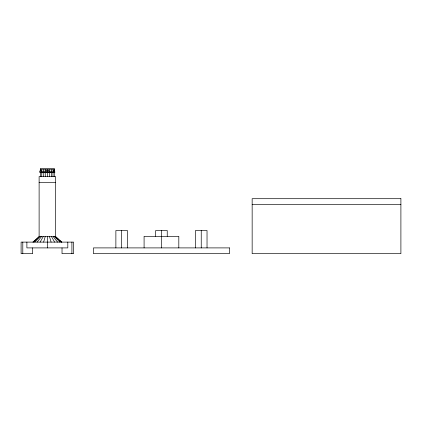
<?xml version="1.0" encoding="UTF-8"?>
<svg xmlns="http://www.w3.org/2000/svg" width="422" height="422" viewBox="0 0 422 422"><rect width="100%" height="100%" fill="white"/><g stroke="black" fill="none" stroke-linecap="round" stroke-linejoin="round"><path stroke-width="0.63" d="M45.302 176.565L45.191 172.287M47.359 176.565L47.359 169.765L49.527 171.29L49.421 169.765M49.416 176.565L49.527 172.287M51.336 176.565L51.553 172.287M52.987 176.565L52.987 172.366L53.288 172.287M45.191 171.29L45.302 169.765L47.359 171.29M43.171 171.29L43.382 169.765M41.731 169.765L41.435 171.29L40.47 169.765L40.47 168.315L54.253 168.315L54.253 171.211M43.624 242.107L45.223 236.589M39.879 171.29L40.47 169.765L54.253 169.765L54.839 172.287L39.879 172.287L39.879 171.29L54.839 171.29M40.132 242.107L43.234 236.589M54.253 169.765L53.288 171.29L52.987 169.765M37.136 242.107L41.53 236.589M34.836 242.107L40.217 236.589M33.385 242.107L39.394 236.589M32.89 242.107L39.114 236.589L55.609 236.589L61.828 242.107M39.879 172.287L54.839 172.287M39.114 182.351L55.609 182.351M252.156 204.491L400.9 204.491M41.435 172.287L41.731 172.366L41.736 176.565M43.171 172.287L43.382 176.565M58.563 239.559L55.324 236.589L61.338 242.107L59.486 240.408M54.501 236.589L59.898 242.107M53.193 236.589L57.598 242.107M51.484 236.589L54.602 242.107M49.495 236.589L51.115 242.107M51.336 169.765L51.553 171.29M47.359 236.589L47.348 247.899M207.028 247.899L207.028 230.533L195.455 230.533L195.455 247.899M201.241 230.533L201.241 247.899M178.812 247.899L178.812 236.32L144.087 236.32L144.087 247.899M167.239 236.32L167.239 230.533L155.665 230.533L155.665 236.32M161.452 230.533L161.452 247.899M127.449 247.899L127.449 230.533L115.876 230.533L115.876 247.899M121.663 230.533L121.663 247.899M71.904 242.107L71.904 253.685M67.81 242.107L67.81 247.899L26.887 247.899L26.887 242.107M62.023 247.899L62.023 253.685L73.602 253.685L73.602 242.107L21.1 242.107L21.1 253.685L32.673 253.685L32.673 247.899M55.609 236.589L55.609 176.565L39.114 176.565L39.114 236.589M54.253 172.366L54.253 176.565M40.47 172.366L40.47 176.565M22.793 242.107L22.793 253.685M400.9 198.699L252.156 198.699L252.156 253.685L400.9 253.685L400.9 198.699M229.457 247.899L93.447 247.899L93.447 253.685L229.457 253.685L229.457 247.899"/></g></svg>
